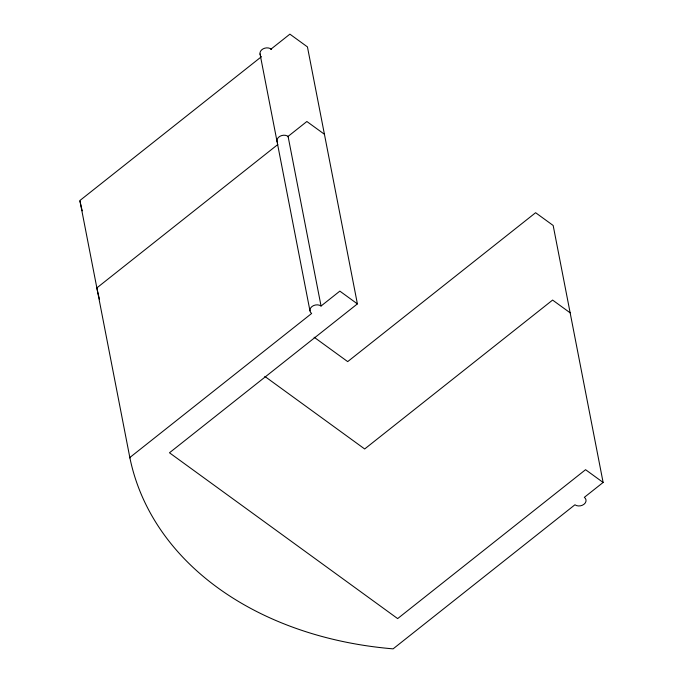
<?xml version="1.0" encoding="UTF-8"?>
<svg xmlns="http://www.w3.org/2000/svg" width="683" height="683" viewBox="0 0 683 683"><rect width="100%" height="100%" fill="white"/><g stroke="black" fill="none" stroke-linecap="round" stroke-linejoin="round"><path stroke-width="1.02" d="M261.555 56.604L79.877 200.546L129.924 458.011A343.831 256.321 -11 0 0 392.46 648.799L393.109 648.85L574.932 504.788A6.48 4.832 -11 0 0 584.016 504.259A6.48 4.832 -11 0 0 584.332 497.344L603.123 482.454L553.17 225.475L535.617 212.72L347.69 361.614L314.112 337.214M270.724 49.338L289.891 34.15L307.444 46.905L357.397 303.884L169.469 452.778L397.643 618.593L585.57 469.699L603.123 482.454M277.844 144.497L96.858 287.902L96.952 288.388A343.831 256.321 -11 0 0 99.47 299.069M287.705 136.694L306.872 121.506L324.425 134.261M129.924 458.011L129.83 457.525L311.653 313.463A6.48 4.832 -11 0 1 311.96 306.556A6.48 4.832 -11 0 1 321.053 306.018L339.844 291.129L357.397 303.884M570.151 312.831L552.598 300.076L364.671 448.97L264.791 376.384M288.081 136.395L321.053 306.018M260.018 53.897L309.971 310.876M277.554 142.67A6.48 4.832 -11 0 1 280.064 136.224A6.48 4.832 -11 0 1 288.508 136.745M260.573 55.314A6.48 4.832 -11 0 1 263.083 48.869A6.48 4.832 -11 0 1 271.527 49.389M82.259 210.825A343.831 256.321 -11 0 1 79.971 201.033"/></g></svg>
